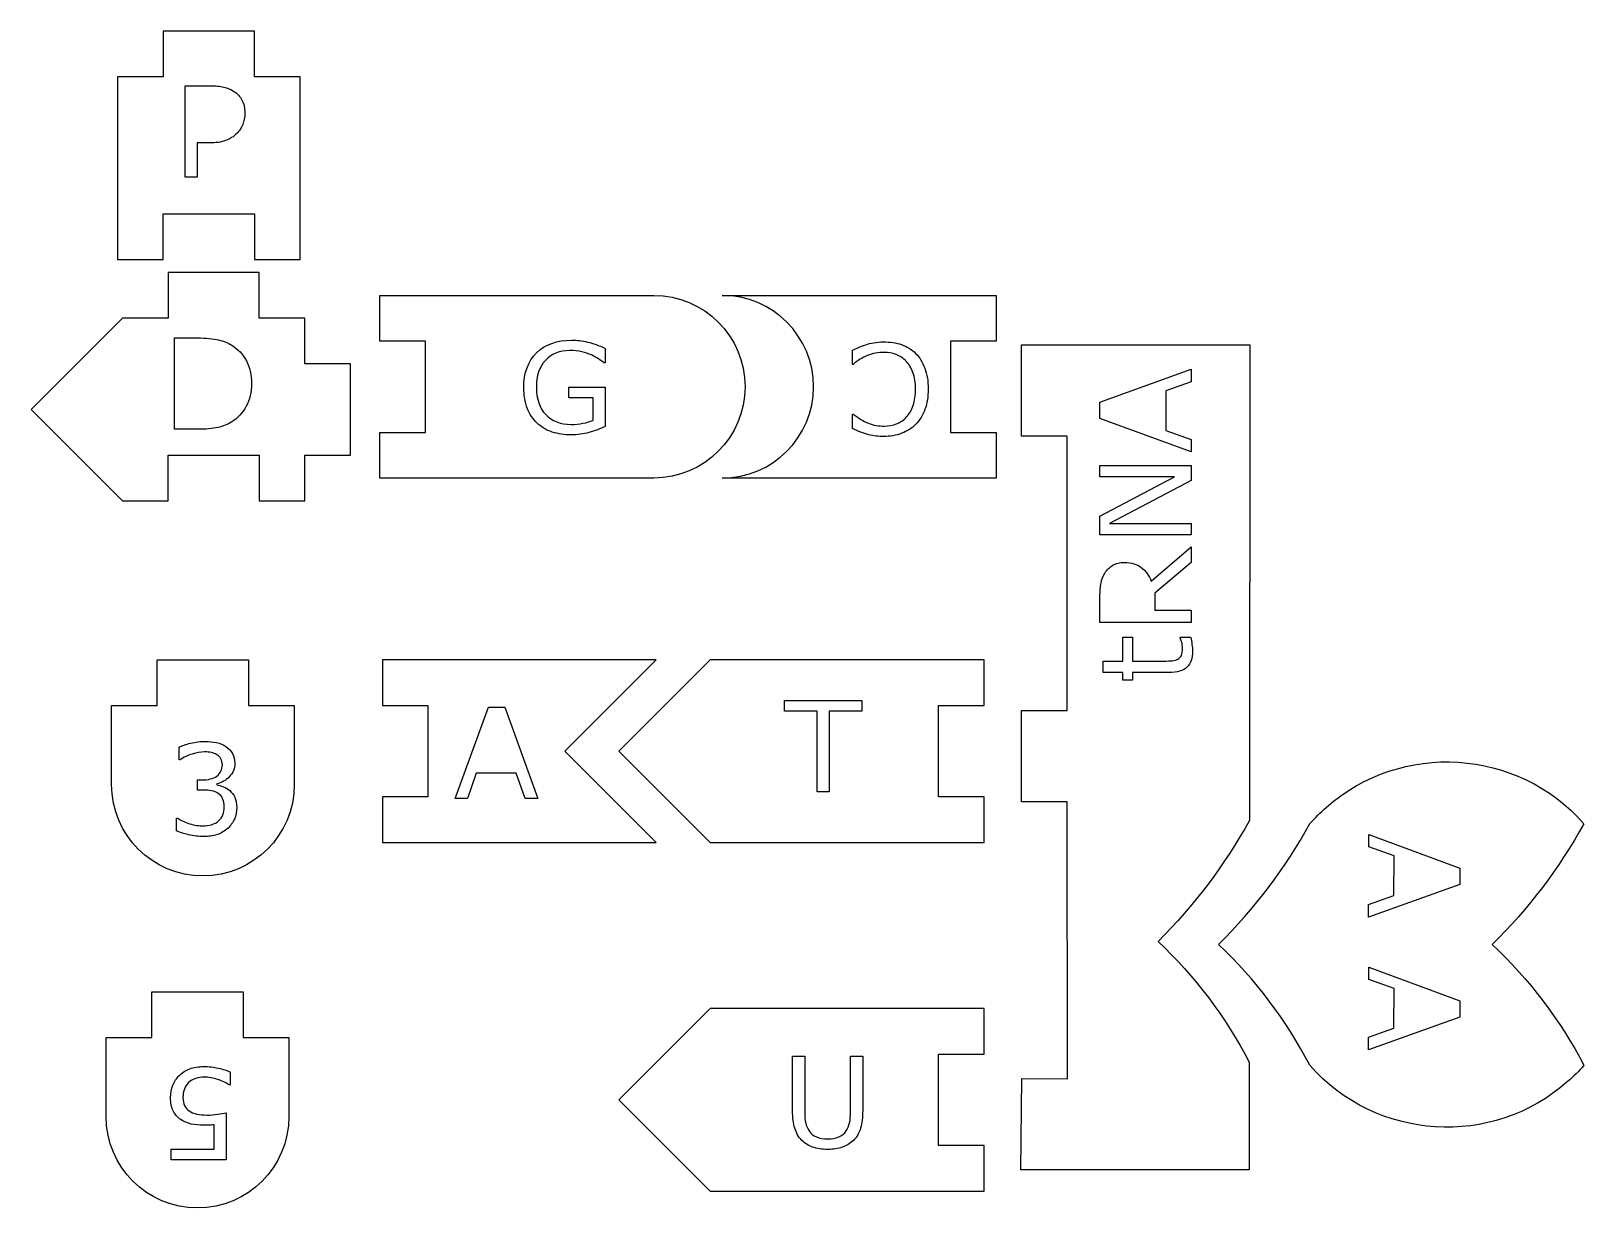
# Model space of a CAD drawing. Header units: inches. Extents: x 83 to 253, y 164 to 293.
import ezdxf

# ---------------------------------------------------------------- set-up
doc = ezdxf.new("R2010")
doc.units = ezdxf.units.IN
doc.header["$MEASUREMENT"] = 0

# ---------------------------------------------------------------- blocks, each defined once
blk = doc.blocks.new('block 2')
at = {"color": 7, "lineweight": 25}
blk.add_lwpolyline([(199.87, 252.45), (209.87, 256.09), (209.87, 254.68), (207.09, 253.7), (207.09, 249.35), (209.87, 248.37), (209.87, 247.03), (199.87, 250.67), (199.87, 252.45)], dxfattribs=at)
blk = doc.blocks.new('block 3')
at = {"color": 7, "lineweight": 25}
blk.add_lwpolyline([(208.67, 226.65), (208.67, 226.72), (209.8, 226.72)], dxfattribs=at)
blk = doc.blocks.new('block 4')
at = {"color": 7, "lineweight": 25}
blk.add_lwpolyline([(207.42, 222.86), (203.43, 222.86), (203.43, 222.01), (202.37, 222.01), (202.37, 222.86), (200.21, 222.86), (200.21, 224.12), (202.37, 224.12), (202.37, 226.72), (203.43, 226.72), (203.43, 224.12), (206.85, 224.12)], dxfattribs=at)
blk = doc.blocks.new('block 5')
at = {"color": 7, "lineweight": 25}
blk.add_lwpolyline([(205.49, 232.86), (209.87, 236.63), (209.87, 234.9), (205.89, 231.55), (205.89, 229.68), (209.87, 229.68), (209.87, 228.35), (199.87, 228.35), (199.87, 231.15)], dxfattribs=at)
blk = doc.blocks.new('block 6')
at = {"color": 7, "lineweight": 25}
blk.add_lwpolyline([(199.87, 245.54), (209.87, 245.54), (209.87, 243.9), (200.92, 239.16), (209.87, 239.16), (209.87, 237.92), (199.87, 237.92), (199.87, 239.97), (208.03, 244.3), (199.87, 244.3), (199.87, 245.54)], dxfattribs=at)
blk = doc.blocks.new('block 7')
at = {"color": 7, "lineweight": 25}
blk.add_open_spline([(191.27, 208.72), (191.27, 208.72), (196.27, 208.72), (196.27, 208.72), (196.27, 208.72), (196.33, 178.38), (196.33, 178.38), (196.33, 178.38), (191.33, 178.43), (191.33, 178.43), (191.33, 178.43), (191.21, 168.43), (191.21, 168.43), (191.21, 168.43), (216.21, 168.43), (216.21, 168.43), (216.21, 168.43), (216.22, 180.21), (216.22, 180.21), (213.65, 185.15), (210.27, 189.61), (206.23, 193.43), (210.18, 197.34), (213.55, 201.8), (216.24, 206.67), (216.24, 206.67), (216.27, 258.72), (216.27, 258.72), (216.27, 258.72), (191.27, 258.72), (191.27, 258.72), (191.27, 258.72), (191.27, 248.72), (191.27, 248.72), (191.27, 248.72), (196.27, 248.72), (196.27, 248.72), (196.27, 248.72), (196.27, 218.72), (196.27, 218.72), (196.27, 218.72), (191.27, 218.72), (191.27, 218.72), (191.27, 218.72), (191.27, 208.72), (191.27, 208.72)], degree=3, knots=[0, 0, 0, 0, 1, 1, 1, 2, 2, 2, 3, 3, 3, 4, 4, 4, 5, 5, 5, 6, 6, 6, 7, 7, 7, 8, 8, 8, 9, 9, 9, 10, 10, 10, 11, 11, 11, 12, 12, 12, 13, 13, 13, 14, 14, 14, 15, 15, 15, 15], dxfattribs=at)
blk = doc.blocks.new('block 8')
at = {"color": 7, "lineweight": 25}
blk.add_open_spline([(209.8, 226.72), (209.86, 226.48), (209.91, 226.22), (209.95, 225.94), (209.99, 225.66), (210.01, 225.42), (210.01, 225.2)], degree=3, knots=[0, 0, 0, 0, 1, 1, 1, 2, 2, 2, 2], dxfattribs=at)
blk = doc.blocks.new('block 9')
at = {"color": 7, "lineweight": 25}
blk.add_open_spline([(210.01, 225.2), (210.01, 224.43), (209.81, 223.85), (209.4, 223.45), (208.99, 223.05), (208.33, 222.86), (207.42, 222.86)], degree=3, knots=[0, 0, 0, 0, 1, 1, 1, 2, 2, 2, 2], dxfattribs=at)
blk = doc.blocks.new('block 10')
at = {"color": 7, "lineweight": 25}
blk.add_open_spline([(206.85, 224.12), (207.24, 224.12), (207.55, 224.13), (207.77, 224.15), (207.99, 224.17), (208.2, 224.23), (208.4, 224.33)], degree=3, knots=[0, 0, 0, 0, 1, 1, 1, 2, 2, 2, 2], dxfattribs=at)
blk = doc.blocks.new('block 11')
at = {"color": 7, "lineweight": 25}
blk.add_open_spline([(208.4, 224.33), (208.58, 224.43), (208.71, 224.57), (208.79, 224.74), (208.87, 224.91), (208.91, 225.17), (208.91, 225.53)], degree=3, knots=[0, 0, 0, 0, 1, 1, 1, 2, 2, 2, 2], dxfattribs=at)
blk = doc.blocks.new('block 12')
at = {"color": 7, "lineweight": 25}
blk.add_open_spline([(208.91, 225.53), (208.91, 225.73), (208.88, 225.95), (208.82, 226.17), (208.76, 226.39), (208.71, 226.55), (208.67, 226.65)], degree=3, knots=[0, 0, 0, 0, 1, 1, 1, 2, 2, 2, 2], dxfattribs=at)
blk = doc.blocks.new('block 13')
at = {"color": 7, "lineweight": 25}
blk.add_open_spline([(199.87, 231.15), (199.87, 231.75), (199.91, 232.26), (199.99, 232.66), (200.06, 233.06), (200.2, 233.42), (200.41, 233.75)], degree=3, knots=[0, 0, 0, 0, 1, 1, 1, 2, 2, 2, 2], dxfattribs=at)
blk = doc.blocks.new('block 14')
at = {"color": 7, "lineweight": 25}
blk.add_open_spline([(200.41, 233.75), (200.63, 234.11), (200.92, 234.39), (201.27, 234.6), (201.61, 234.8), (202.05, 234.91), (202.59, 234.91)], degree=3, knots=[0, 0, 0, 0, 1, 1, 1, 2, 2, 2, 2], dxfattribs=at)
blk = doc.blocks.new('block 15')
at = {"color": 7, "lineweight": 25}
blk.add_open_spline([(202.59, 234.91), (203.31, 234.91), (203.91, 234.72), (204.4, 234.36), (204.88, 234), (205.25, 233.5), (205.49, 232.86)], degree=3, knots=[0, 0, 0, 0, 1, 1, 1, 2, 2, 2, 2], dxfattribs=at)
blk = doc.blocks.new('block 16')
at = {"color": 7, "lineweight": 25}
blk.add_lwpolyline([(172.56, 174.78), (172.56, 180.86), (173.89, 180.86), (173.89, 174.88)], dxfattribs=at)
blk = doc.blocks.new('block 17')
at = {"color": 7, "lineweight": 25}
blk.add_lwpolyline([(166.21, 174.88), (166.21, 180.86), (167.54, 180.86), (167.54, 174.81)], dxfattribs=at)
blk = doc.blocks.new('block 18')
at = {"color": 7, "lineweight": 25}
blk.add_lwpolyline([(147.18, 176.07), (157.18, 166.07), (187.18, 166.07), (187.18, 171.07), (182.18, 171.07), (182.18, 181.07), (187.18, 181.07), (187.18, 186.07), (157.18, 186.07), (147.18, 176.07)], dxfattribs=at)
blk = doc.blocks.new('block 19')
at = {"color": 7, "lineweight": 25}
blk.add_open_spline([(173.89, 174.88), (173.89, 174.15), (173.81, 173.52), (173.66, 172.98), (173.5, 172.44), (173.24, 171.99), (172.87, 171.63)], degree=3, knots=[0, 0, 0, 0, 1, 1, 1, 2, 2, 2, 2], dxfattribs=at)
blk = doc.blocks.new('block 20')
at = {"color": 7, "lineweight": 25}
blk.add_open_spline([(172.87, 171.63), (172.52, 171.29), (172.12, 171.05), (171.66, 170.89), (171.2, 170.73), (170.66, 170.65), (170.05, 170.65)], degree=3, knots=[0, 0, 0, 0, 1, 1, 1, 2, 2, 2, 2], dxfattribs=at)
blk = doc.blocks.new('block 21')
at = {"color": 7, "lineweight": 25}
blk.add_open_spline([(170.05, 170.65), (169.42, 170.65), (168.88, 170.73), (168.41, 170.9), (167.95, 171.07), (167.55, 171.31), (167.23, 171.63)], degree=3, knots=[0, 0, 0, 0, 1, 1, 1, 2, 2, 2, 2], dxfattribs=at)
blk = doc.blocks.new('block 22')
at = {"color": 7, "lineweight": 25}
blk.add_open_spline([(167.23, 171.63), (166.87, 172), (166.61, 172.45), (166.45, 172.97), (166.29, 173.48), (166.21, 174.12), (166.21, 174.88)], degree=3, knots=[0, 0, 0, 0, 1, 1, 1, 2, 2, 2, 2], dxfattribs=at)
blk = doc.blocks.new('block 23')
at = {"color": 7, "lineweight": 25}
blk.add_open_spline([(167.54, 174.81), (167.54, 174.28), (167.58, 173.85), (167.65, 173.54), (167.73, 173.22), (167.85, 172.94), (168.02, 172.68)], degree=3, knots=[0, 0, 0, 0, 1, 1, 1, 2, 2, 2, 2], dxfattribs=at)
blk = doc.blocks.new('block 24')
at = {"color": 7, "lineweight": 25}
blk.add_open_spline([(168.02, 172.68), (168.22, 172.39), (168.49, 172.17), (168.83, 172.02), (169.17, 171.88), (169.57, 171.8), (170.05, 171.8)], degree=3, knots=[0, 0, 0, 0, 1, 1, 1, 2, 2, 2, 2], dxfattribs=at)
blk = doc.blocks.new('block 25')
at = {"color": 7, "lineweight": 25}
blk.add_open_spline([(170.05, 171.8), (170.53, 171.8), (170.93, 171.87), (171.27, 172.02), (171.61, 172.16), (171.88, 172.38), (172.08, 172.68)], degree=3, knots=[0, 0, 0, 0, 1, 1, 1, 2, 2, 2, 2], dxfattribs=at)
blk = doc.blocks.new('block 26')
at = {"color": 7, "lineweight": 25}
blk.add_open_spline([(172.08, 172.68), (172.25, 172.94), (172.38, 173.23), (172.45, 173.56), (172.53, 173.88), (172.56, 174.29), (172.56, 174.78)], degree=3, knots=[0, 0, 0, 0, 1, 1, 1, 2, 2, 2, 2], dxfattribs=at)
blk = doc.blocks.new('block 27')
at = {"color": 7, "lineweight": 25}
blk.add_lwpolyline([(98.75, 205.53), (98.75, 206.93), (98.85, 206.93)], dxfattribs=at)
blk = doc.blocks.new('block 28')
at = {"color": 7, "lineweight": 25}
blk.add_lwpolyline([(101.66, 209.99), (101.06, 209.99), (101.06, 211.1), (101.53, 211.1)], dxfattribs=at)
blk = doc.blocks.new('block 29')
at = {"color": 7, "lineweight": 25}
blk.add_lwpolyline([(99.1, 213.29), (99.03, 213.29), (99.03, 214.7)], dxfattribs=at)
blk = doc.blocks.new('block 30')
at = {"color": 7, "lineweight": 25}
blk.add_open_spline([(96.64, 224.24), (96.64, 224.24), (96.64, 219.24), (96.64, 219.24), (96.64, 219.24), (91.64, 219.24), (91.64, 219.24), (91.64, 219.24), (91.64, 210.59), (91.64, 210.59), (91.64, 205.07), (96.11, 200.59), (101.64, 200.59), (107.16, 200.59), (111.64, 205.07), (111.64, 210.59), (111.64, 210.59), (111.64, 219.24), (111.64, 219.24), (111.64, 219.24), (106.64, 219.24), (106.64, 219.24), (106.64, 219.24), (106.64, 224.24), (106.64, 224.24), (106.64, 224.24), (96.64, 224.24), (96.64, 224.24)], degree=3, knots=[0, 0, 0, 0, 1, 1, 1, 2, 2, 2, 3, 3, 3, 4, 4, 4, 5, 5, 5, 6, 6, 6, 7, 7, 7, 8, 8, 8, 9, 9, 9, 9], dxfattribs=at)
blk = doc.blocks.new('block 31')
at = {"color": 7, "lineweight": 25}
blk.add_open_spline([(103.16, 210.58), (103.37, 210.54), (103.61, 210.47), (103.89, 210.35), (104.17, 210.24), (104.41, 210.1), (104.6, 209.93)], degree=3, knots=[0, 0, 0, 0, 1, 1, 1, 2, 2, 2, 2], dxfattribs=at)
blk = doc.blocks.new('block 32')
at = {"color": 7, "lineweight": 25}
blk.add_open_spline([(104.6, 209.93), (104.81, 209.74), (104.99, 209.5), (105.13, 209.21), (105.27, 208.92), (105.34, 208.54), (105.34, 208.08)], degree=3, knots=[0, 0, 0, 0, 1, 1, 1, 2, 2, 2, 2], dxfattribs=at)
blk = doc.blocks.new('block 33')
at = {"color": 7, "lineweight": 25}
blk.add_open_spline([(105.34, 208.08), (105.34, 207.62), (105.25, 207.2), (105.09, 206.82), (104.92, 206.44), (104.69, 206.11), (104.39, 205.82)], degree=3, knots=[0, 0, 0, 0, 1, 1, 1, 2, 2, 2, 2], dxfattribs=at)
blk = doc.blocks.new('block 34')
at = {"color": 7, "lineweight": 25}
blk.add_open_spline([(104.39, 205.82), (104.05, 205.51), (103.66, 205.27), (103.2, 205.12), (102.75, 204.98), (102.25, 204.9), (101.71, 204.9)], degree=3, knots=[0, 0, 0, 0, 1, 1, 1, 2, 2, 2, 2], dxfattribs=at)
blk = doc.blocks.new('block 35')
at = {"color": 7, "lineweight": 25}
blk.add_open_spline([(101.71, 204.9), (101.16, 204.9), (100.61, 204.97), (100.07, 205.1), (99.53, 205.23), (99.09, 205.37), (98.75, 205.53)], degree=3, knots=[0, 0, 0, 0, 1, 1, 1, 2, 2, 2, 2], dxfattribs=at)
blk = doc.blocks.new('block 36')
at = {"color": 7, "lineweight": 25}
blk.add_open_spline([(98.85, 206.93), (99.23, 206.68), (99.68, 206.47), (100.19, 206.31), (100.71, 206.14), (101.21, 206.06), (101.69, 206.06)], degree=3, knots=[0, 0, 0, 0, 1, 1, 1, 2, 2, 2, 2], dxfattribs=at)
blk = doc.blocks.new('block 37')
at = {"color": 7, "lineweight": 25}
blk.add_open_spline([(101.69, 206.06), (101.97, 206.06), (102.27, 206.11), (102.59, 206.2), (102.91, 206.3), (103.17, 206.44), (103.36, 206.61)], degree=3, knots=[0, 0, 0, 0, 1, 1, 1, 2, 2, 2, 2], dxfattribs=at)
blk = doc.blocks.new('block 38')
at = {"color": 7, "lineweight": 25}
blk.add_open_spline([(103.36, 206.61), (103.57, 206.82), (103.72, 207.04), (103.82, 207.27), (103.92, 207.51), (103.97, 207.81), (103.97, 208.17)], degree=3, knots=[0, 0, 0, 0, 1, 1, 1, 2, 2, 2, 2], dxfattribs=at)
blk = doc.blocks.new('block 39')
at = {"color": 7, "lineweight": 25}
blk.add_open_spline([(103.97, 208.17), (103.97, 208.53), (103.92, 208.83), (103.8, 209.07), (103.69, 209.3), (103.53, 209.49), (103.33, 209.62)], degree=3, knots=[0, 0, 0, 0, 1, 1, 1, 2, 2, 2, 2], dxfattribs=at)
blk = doc.blocks.new('block 40')
at = {"color": 7, "lineweight": 25}
blk.add_open_spline([(103.33, 209.62), (103.13, 209.76), (102.88, 209.86), (102.59, 209.91), (102.31, 209.96), (102, 209.99), (101.66, 209.99)], degree=3, knots=[0, 0, 0, 0, 1, 1, 1, 2, 2, 2, 2], dxfattribs=at)
blk = doc.blocks.new('block 41')
at = {"color": 7, "lineweight": 25}
blk.add_open_spline([(101.53, 211.1), (102.21, 211.1), (102.76, 211.24), (103.16, 211.52), (103.57, 211.81), (103.77, 212.23), (103.77, 212.77)], degree=3, knots=[0, 0, 0, 0, 1, 1, 1, 2, 2, 2, 2], dxfattribs=at)
blk = doc.blocks.new('block 42')
at = {"color": 7, "lineweight": 25}
blk.add_open_spline([(103.77, 212.77), (103.77, 213.01), (103.72, 213.23), (103.61, 213.41), (103.51, 213.59), (103.37, 213.74), (103.18, 213.86)], degree=3, knots=[0, 0, 0, 0, 1, 1, 1, 2, 2, 2, 2], dxfattribs=at)
blk = doc.blocks.new('block 43')
at = {"color": 7, "lineweight": 25}
blk.add_open_spline([(103.18, 213.86), (102.99, 213.98), (102.79, 214.06), (102.57, 214.1), (102.34, 214.14), (102.1, 214.17), (101.82, 214.17)], degree=3, knots=[0, 0, 0, 0, 1, 1, 1, 2, 2, 2, 2], dxfattribs=at)
blk = doc.blocks.new('block 44')
at = {"color": 7, "lineweight": 25}
blk.add_open_spline([(101.82, 214.17), (101.39, 214.17), (100.94, 214.09), (100.46, 213.94), (99.98, 213.78), (99.53, 213.57), (99.1, 213.29)], degree=3, knots=[0, 0, 0, 0, 1, 1, 1, 2, 2, 2, 2], dxfattribs=at)
blk = doc.blocks.new('block 45')
at = {"color": 7, "lineweight": 25}
blk.add_open_spline([(99.03, 214.7), (99.35, 214.85), (99.77, 215), (100.31, 215.13), (100.84, 215.26), (101.36, 215.32), (101.85, 215.32)], degree=3, knots=[0, 0, 0, 0, 1, 1, 1, 2, 2, 2, 2], dxfattribs=at)
blk = doc.blocks.new('block 46')
at = {"color": 7, "lineweight": 25}
blk.add_open_spline([(101.85, 215.32), (102.34, 215.32), (102.77, 215.28), (103.14, 215.19), (103.52, 215.1), (103.85, 214.96), (104.15, 214.76)], degree=3, knots=[0, 0, 0, 0, 1, 1, 1, 2, 2, 2, 2], dxfattribs=at)
blk = doc.blocks.new('block 47')
at = {"color": 7, "lineweight": 25}
blk.add_open_spline([(104.15, 214.76), (104.47, 214.54), (104.72, 214.28), (104.88, 213.98), (105.05, 213.67), (105.13, 213.32), (105.13, 212.92)], degree=3, knots=[0, 0, 0, 0, 1, 1, 1, 2, 2, 2, 2], dxfattribs=at)
blk = doc.blocks.new('block 48')
at = {"color": 7, "lineweight": 25}
blk.add_open_spline([(105.13, 212.92), (105.13, 212.36), (104.94, 211.87), (104.54, 211.46), (104.15, 211.04), (103.69, 210.78), (103.16, 210.67)], degree=3, knots=[0, 0, 0, 0, 1, 1, 1, 2, 2, 2, 2], dxfattribs=at)
blk = doc.blocks.new('block 49')
at = {"color": 7, "lineweight": 25}
blk.add_lwpolyline([(103.16, 210.67), (103.16, 210.58)], dxfattribs=at)
blk = doc.blocks.new('block 50')
at = {"color": 7, "lineweight": 25}
blk.add_lwpolyline([(104.61, 179.13), (104.61, 177.72), (104.51, 177.72)], dxfattribs=at)
blk = doc.blocks.new('block 51')
at = {"color": 7, "lineweight": 25}
blk.add_lwpolyline([(104.18, 174.66), (104.18, 169.51), (98.16, 169.51), (98.16, 170.68), (102.89, 170.68), (102.89, 173.35)], dxfattribs=at)
blk = doc.blocks.new('block 52')
at = {"color": 7, "lineweight": 25}
blk.add_open_spline([(91.05, 182.89), (91.05, 182.89), (91.05, 174.24), (91.05, 174.24), (91.05, 168.72), (95.53, 164.24), (101.05, 164.24), (106.58, 164.24), (111.05, 168.72), (111.05, 174.24), (111.05, 174.24), (111.05, 182.89), (111.05, 182.89), (111.05, 182.89), (106.05, 182.89), (106.05, 182.89), (106.05, 182.89), (106.05, 187.89), (106.05, 187.89), (106.05, 187.89), (96.05, 187.89), (96.05, 187.89), (96.05, 187.89), (96.05, 182.89), (96.05, 182.89), (96.05, 182.89), (91.05, 182.89), (91.05, 182.89)], degree=3, knots=[0, 0, 0, 0, 1, 1, 1, 2, 2, 2, 3, 3, 3, 4, 4, 4, 5, 5, 5, 6, 6, 6, 7, 7, 7, 8, 8, 8, 9, 9, 9, 9], dxfattribs=at)
blk = doc.blocks.new('block 53')
at = {"color": 7, "lineweight": 25}
blk.add_open_spline([(99.22, 173.92), (98.86, 174.16), (98.59, 174.48), (98.39, 174.87), (98.19, 175.26), (98.1, 175.75), (98.1, 176.33)], degree=3, knots=[0, 0, 0, 0, 1, 1, 1, 2, 2, 2, 2], dxfattribs=at)
blk = doc.blocks.new('block 54')
at = {"color": 7, "lineweight": 25}
blk.add_open_spline([(98.1, 176.33), (98.1, 176.8), (98.18, 177.25), (98.35, 177.67), (98.52, 178.1), (98.76, 178.46), (99.05, 178.75)], degree=3, knots=[0, 0, 0, 0, 1, 1, 1, 2, 2, 2, 2], dxfattribs=at)
blk = doc.blocks.new('block 55')
at = {"color": 7, "lineweight": 25}
blk.add_open_spline([(99.05, 178.75), (99.37, 179.06), (99.76, 179.3), (100.2, 179.47), (100.65, 179.64), (101.17, 179.72), (101.75, 179.72)], degree=3, knots=[0, 0, 0, 0, 1, 1, 1, 2, 2, 2, 2], dxfattribs=at)
blk = doc.blocks.new('block 56')
at = {"color": 7, "lineweight": 25}
blk.add_open_spline([(101.75, 179.72), (102.3, 179.72), (102.82, 179.66), (103.33, 179.55), (103.84, 179.44), (104.26, 179.3), (104.61, 179.13)], degree=3, knots=[0, 0, 0, 0, 1, 1, 1, 2, 2, 2, 2], dxfattribs=at)
blk = doc.blocks.new('block 57')
at = {"color": 7, "lineweight": 25}
blk.add_open_spline([(104.51, 177.72), (104.15, 177.95), (103.72, 178.15), (103.23, 178.32), (102.73, 178.48), (102.25, 178.56), (101.78, 178.56)], degree=3, knots=[0, 0, 0, 0, 1, 1, 1, 2, 2, 2, 2], dxfattribs=at)
blk = doc.blocks.new('block 58')
at = {"color": 7, "lineweight": 25}
blk.add_open_spline([(101.78, 178.56), (101.46, 178.56), (101.15, 178.52), (100.85, 178.43), (100.55, 178.34), (100.29, 178.18), (100.06, 177.96)], degree=3, knots=[0, 0, 0, 0, 1, 1, 1, 2, 2, 2, 2], dxfattribs=at)
blk = doc.blocks.new('block 59')
at = {"color": 7, "lineweight": 25}
blk.add_open_spline([(100.06, 177.96), (99.86, 177.76), (99.71, 177.53), (99.61, 177.26), (99.51, 176.99), (99.46, 176.68), (99.46, 176.32)], degree=3, knots=[0, 0, 0, 0, 1, 1, 1, 2, 2, 2, 2], dxfattribs=at)
blk = doc.blocks.new('block 60')
at = {"color": 7, "lineweight": 25}
blk.add_open_spline([(99.46, 176.32), (99.46, 175.98), (99.52, 175.69), (99.64, 175.45), (99.76, 175.21), (99.92, 175.02), (100.13, 174.88)], degree=3, knots=[0, 0, 0, 0, 1, 1, 1, 2, 2, 2, 2], dxfattribs=at)
blk = doc.blocks.new('block 61')
at = {"color": 7, "lineweight": 25}
blk.add_open_spline([(100.13, 174.88), (100.36, 174.71), (100.65, 174.59), (100.98, 174.52), (101.31, 174.45), (101.68, 174.41), (102.1, 174.41)], degree=3, knots=[0, 0, 0, 0, 1, 1, 1, 2, 2, 2, 2], dxfattribs=at)
blk = doc.blocks.new('block 62')
at = {"color": 7, "lineweight": 25}
blk.add_open_spline([(102.1, 174.41), (102.49, 174.41), (102.87, 174.44), (103.23, 174.5), (103.6, 174.55), (103.91, 174.61), (104.18, 174.66)], degree=3, knots=[0, 0, 0, 0, 1, 1, 1, 2, 2, 2, 2], dxfattribs=at)
blk = doc.blocks.new('block 63')
at = {"color": 7, "lineweight": 25}
blk.add_open_spline([(102.89, 173.35), (102.7, 173.32), (102.5, 173.31), (102.3, 173.3), (102.09, 173.29), (101.92, 173.29), (101.77, 173.29)], degree=3, knots=[0, 0, 0, 0, 1, 1, 1, 2, 2, 2, 2], dxfattribs=at)
blk = doc.blocks.new('block 64')
at = {"color": 7, "lineweight": 25}
blk.add_open_spline([(101.77, 173.29), (101.23, 173.29), (100.76, 173.33), (100.35, 173.43), (99.94, 173.52), (99.57, 173.68), (99.22, 173.92)], degree=3, knots=[0, 0, 0, 0, 1, 1, 1, 2, 2, 2, 2], dxfattribs=at)
blk = doc.blocks.new('block 65')
at = {"color": 7, "lineweight": 25}
blk.add_lwpolyline([(141.29, 214.24), (151.29, 224.24), (121.29, 224.24), (121.29, 219.24), (126.29, 219.24), (126.29, 209.24), (121.29, 209.24), (121.29, 204.24), (151.29, 204.24), (141.29, 214.24)], dxfattribs=at)
blk = doc.blocks.new('block 66')
at = {"color": 7, "lineweight": 25}
blk.add_lwpolyline([(134.69, 219.06), (138.33, 209.06), (136.92, 209.06), (135.94, 211.84), (131.58, 211.84), (130.61, 209.06), (129.27, 209.06), (132.91, 219.06), (134.69, 219.06)], dxfattribs=at)
blk = doc.blocks.new('block 67')
at = {"color": 7, "lineweight": 25}
blk.add_open_spline([(212.86, 193.08), (216.9, 189.26), (220.28, 184.79), (222.85, 179.86), (230.15, 171.57), (242.79, 170.77), (251.08, 178.07), (251.71, 178.63), (252.31, 179.22), (252.87, 179.86), (250.28, 184.79), (246.89, 189.26), (242.83, 193.08), (246.79, 196.98), (250.17, 201.44), (252.86, 206.31), (245.55, 214.59), (232.92, 215.38), (224.63, 208.08), (224.01, 207.53), (223.42, 206.94), (222.87, 206.32), (220.18, 201.45), (216.81, 196.99), (212.86, 193.08)], degree=3, knots=[0, 0, 0, 0, 1, 1, 1, 2, 2, 2, 3, 3, 3, 4, 4, 4, 5, 5, 5, 6, 6, 6, 7, 7, 7, 8, 8, 8, 8], dxfattribs=at)
blk = doc.blocks.new('block 68')
at = {"color": 7, "lineweight": 25}
blk.add_lwpolyline([(173.8, 219.81), (173.8, 218.63), (170.23, 218.63), (170.23, 209.81), (168.9, 209.81), (168.9, 218.63), (165.32, 218.63), (165.32, 219.81), (173.8, 219.81)], dxfattribs=at)
blk = doc.blocks.new('block 69')
at = {"color": 7, "lineweight": 25}
blk.add_lwpolyline([(187.18, 219.24), (187.18, 224.24), (157.18, 224.24), (147.18, 214.24), (157.18, 204.24), (187.18, 204.24), (187.18, 209.24), (182.18, 209.24), (182.18, 219.24), (187.18, 219.24)], dxfattribs=at)
blk = doc.blocks.new('block 70')
at = {"color": 7, "lineweight": 25}
blk.add_lwpolyline([(97.3, 293.09), (97.3, 288.09), (92.3, 288.09), (92.3, 268.09), (97.3, 268.09), (97.3, 273.09), (107.3, 273.09), (107.3, 268.09), (112.3, 268.09), (112.3, 288.09), (107.3, 288.09), (107.3, 293.09), (97.3, 293.09)], dxfattribs=at)
blk = doc.blocks.new('block 71')
at = {"color": 7, "lineweight": 25}
blk.add_lwpolyline([(102.35, 280.84), (101.02, 280.84), (101.02, 277.11), (99.69, 277.11), (99.69, 287.11), (102.4, 287.11)], dxfattribs=at)
blk = doc.blocks.new('block 72')
at = {"color": 7, "lineweight": 25}
blk.add_open_spline([(105.04, 286.49), (105.42, 286.23), (105.71, 285.91), (105.92, 285.53), (106.13, 285.15), (106.23, 284.67), (106.23, 284.09)], degree=3, knots=[0, 0, 0, 0, 1, 1, 1, 2, 2, 2, 2], dxfattribs=at)
blk = doc.blocks.new('block 73')
at = {"color": 7, "lineweight": 25}
blk.add_open_spline([(106.23, 284.09), (106.23, 283.65), (106.15, 283.24), (106, 282.86), (105.84, 282.48), (105.63, 282.15), (105.35, 281.88)], degree=3, knots=[0, 0, 0, 0, 1, 1, 1, 2, 2, 2, 2], dxfattribs=at)
blk = doc.blocks.new('block 74')
at = {"color": 7, "lineweight": 25}
blk.add_open_spline([(105.35, 281.88), (105.01, 281.53), (104.6, 281.27), (104.13, 281.1), (103.66, 280.93), (103.07, 280.84), (102.35, 280.84)], degree=3, knots=[0, 0, 0, 0, 1, 1, 1, 2, 2, 2, 2], dxfattribs=at)
blk = doc.blocks.new('block 75')
at = {"color": 7, "lineweight": 25}
blk.add_open_spline([(102.4, 287.11), (103, 287.11), (103.51, 287.06), (103.92, 286.96), (104.34, 286.86), (104.71, 286.7), (105.04, 286.49)], degree=3, knots=[0, 0, 0, 0, 1, 1, 1, 2, 2, 2, 2], dxfattribs=at)
blk = doc.blocks.new('block 76')
at = {"color": 7, "lineweight": 25}
blk.add_lwpolyline([(112.82, 256.65), (112.82, 261.65), (107.82, 261.65), (107.82, 266.65), (97.82, 266.65), (97.82, 261.65), (92.82, 261.65), (82.82, 251.65), (92.82, 241.65), (97.82, 241.65), (97.82, 246.65), (107.82, 246.65), (107.82, 241.65), (112.82, 241.65), (112.82, 246.65), (117.82, 246.65), (117.82, 256.65), (112.82, 256.65)], dxfattribs=at)
blk = doc.blocks.new('block 77')
at = {"color": 7, "lineweight": 25}
blk.add_lwpolyline([(101.05, 249.49), (98.53, 249.49), (98.53, 259.49), (101.03, 259.49)], dxfattribs=at)
blk = doc.blocks.new('block 78')
at = {"color": 7, "lineweight": 25}
blk.add_open_spline([(104.81, 258.7), (105.49, 258.27), (106.02, 257.71), (106.4, 257), (106.78, 256.29), (106.97, 255.45), (106.97, 254.48)], degree=3, knots=[0, 0, 0, 0, 1, 1, 1, 2, 2, 2, 2], dxfattribs=at)
blk = doc.blocks.new('block 79')
at = {"color": 7, "lineweight": 25}
blk.add_open_spline([(106.97, 254.48), (106.97, 253.57), (106.77, 252.75), (106.38, 252.01), (105.98, 251.27), (105.46, 250.7), (104.8, 250.29)], degree=3, knots=[0, 0, 0, 0, 1, 1, 1, 2, 2, 2, 2], dxfattribs=at)
blk = doc.blocks.new('block 80')
at = {"color": 7, "lineweight": 25}
blk.add_open_spline([(104.8, 250.29), (104.34, 250.01), (103.83, 249.8), (103.27, 249.68), (102.71, 249.55), (101.97, 249.49), (101.05, 249.49)], degree=3, knots=[0, 0, 0, 0, 1, 1, 1, 2, 2, 2, 2], dxfattribs=at)
blk = doc.blocks.new('block 81')
at = {"color": 7, "lineweight": 25}
blk.add_open_spline([(101.03, 259.49), (102, 259.49), (102.78, 259.42), (103.35, 259.28), (103.92, 259.14), (104.41, 258.94), (104.81, 258.7)], degree=3, knots=[0, 0, 0, 0, 1, 1, 1, 2, 2, 2, 2], dxfattribs=at)
blk = doc.blocks.new('block 82')
at = {"color": 7, "lineweight": 25}
blk.add_lwpolyline([(172.86, 256.6), (172.76, 256.6), (172.76, 258.16)], dxfattribs=at)
blk = doc.blocks.new('block 83')
at = {"color": 7, "lineweight": 25}
blk.add_lwpolyline([(172.76, 249.58), (172.76, 251.16), (172.86, 251.16)], dxfattribs=at)
blk = doc.blocks.new('block 84')
at = {"color": 7, "lineweight": 25}
blk.add_open_spline([(158.51, 264.15), (164.03, 264.15), (168.51, 259.67), (168.51, 254.15), (168.51, 248.63), (164.03, 244.15), (158.51, 244.15), (158.51, 244.15), (188.51, 244.15), (188.51, 244.15), (188.51, 244.15), (188.51, 249.15), (188.51, 249.15), (188.51, 249.15), (183.51, 249.15), (183.51, 249.15), (183.51, 249.15), (183.51, 259.15), (183.51, 259.15), (183.51, 259.15), (188.51, 259.15), (188.51, 259.15), (188.51, 259.15), (188.51, 264.15), (188.51, 264.15), (188.51, 264.15), (158.51, 264.15), (158.51, 264.15)], degree=3, knots=[0, 0, 0, 0, 1, 1, 1, 2, 2, 2, 3, 3, 3, 4, 4, 4, 5, 5, 5, 6, 6, 6, 7, 7, 7, 8, 8, 8, 9, 9, 9, 9], dxfattribs=at)
blk = doc.blocks.new('block 85')
at = {"color": 7, "lineweight": 25}
blk.add_open_spline([(172.76, 258.16), (173.01, 258.26), (173.23, 258.36), (173.43, 258.46), (173.63, 258.55), (173.89, 258.65), (174.22, 258.75)], degree=3, knots=[0, 0, 0, 0, 1, 1, 1, 2, 2, 2, 2], dxfattribs=at)
blk = doc.blocks.new('block 86')
at = {"color": 7, "lineweight": 25}
blk.add_open_spline([(174.22, 258.75), (174.49, 258.84), (174.78, 258.91), (175.11, 258.97), (175.43, 259.03), (175.78, 259.06), (176.16, 259.06)], degree=3, knots=[0, 0, 0, 0, 1, 1, 1, 2, 2, 2, 2], dxfattribs=at)
blk = doc.blocks.new('block 87')
at = {"color": 7, "lineweight": 25}
blk.add_open_spline([(176.16, 259.06), (176.89, 259.06), (177.55, 258.96), (178.14, 258.76), (178.74, 258.55), (179.25, 258.23), (179.69, 257.8)], degree=3, knots=[0, 0, 0, 0, 1, 1, 1, 2, 2, 2, 2], dxfattribs=at)
blk = doc.blocks.new('block 88')
at = {"color": 7, "lineweight": 25}
blk.add_open_spline([(179.69, 257.8), (180.12, 257.37), (180.45, 256.83), (180.69, 256.18), (180.94, 255.52), (181.06, 254.76), (181.06, 253.89)], degree=3, knots=[0, 0, 0, 0, 1, 1, 1, 2, 2, 2, 2], dxfattribs=at)
blk = doc.blocks.new('block 89')
at = {"color": 7, "lineweight": 25}
blk.add_open_spline([(181.06, 253.89), (181.06, 253.07), (180.94, 252.33), (180.71, 251.68), (180.47, 251.03), (180.14, 250.49), (179.7, 250.04)], degree=3, knots=[0, 0, 0, 0, 1, 1, 1, 2, 2, 2, 2], dxfattribs=at)
blk = doc.blocks.new('block 90')
at = {"color": 7, "lineweight": 25}
blk.add_open_spline([(179.7, 250.04), (179.28, 249.61), (178.76, 249.27), (178.16, 249.05), (177.55, 248.82), (176.89, 248.7), (176.15, 248.7)], degree=3, knots=[0, 0, 0, 0, 1, 1, 1, 2, 2, 2, 2], dxfattribs=at)
blk = doc.blocks.new('block 91')
at = {"color": 7, "lineweight": 25}
blk.add_open_spline([(176.15, 248.7), (175.62, 248.7), (175.08, 248.77), (174.55, 248.9), (174.01, 249.03), (173.42, 249.26), (172.76, 249.58)], degree=3, knots=[0, 0, 0, 0, 1, 1, 1, 2, 2, 2, 2], dxfattribs=at)
blk = doc.blocks.new('block 92')
at = {"color": 7, "lineweight": 25}
blk.add_open_spline([(172.86, 251.16), (173.42, 250.7), (173.96, 250.36), (174.51, 250.15), (175.05, 249.94), (175.63, 249.84), (176.24, 249.84)], degree=3, knots=[0, 0, 0, 0, 1, 1, 1, 2, 2, 2, 2], dxfattribs=at)
blk = doc.blocks.new('block 93')
at = {"color": 7, "lineweight": 25}
blk.add_open_spline([(176.24, 249.84), (176.75, 249.84), (177.2, 249.92), (177.61, 250.08), (178.01, 250.25), (178.38, 250.5), (178.7, 250.84)], degree=3, knots=[0, 0, 0, 0, 1, 1, 1, 2, 2, 2, 2], dxfattribs=at)
blk = doc.blocks.new('block 94')
at = {"color": 7, "lineweight": 25}
blk.add_open_spline([(178.7, 250.84), (179.01, 251.18), (179.25, 251.6), (179.42, 252.11), (179.59, 252.63), (179.68, 253.22), (179.68, 253.89)], degree=3, knots=[0, 0, 0, 0, 1, 1, 1, 2, 2, 2, 2], dxfattribs=at)
blk = doc.blocks.new('block 95')
at = {"color": 7, "lineweight": 25}
blk.add_open_spline([(179.68, 253.89), (179.68, 254.6), (179.58, 255.2), (179.39, 255.7), (179.2, 256.21), (178.96, 256.62), (178.66, 256.94)], degree=3, knots=[0, 0, 0, 0, 1, 1, 1, 2, 2, 2, 2], dxfattribs=at)
blk = doc.blocks.new('block 96')
at = {"color": 7, "lineweight": 25}
blk.add_open_spline([(178.66, 256.94), (178.34, 257.27), (177.97, 257.52), (177.55, 257.67), (177.14, 257.83), (176.69, 257.91), (176.23, 257.91)], degree=3, knots=[0, 0, 0, 0, 1, 1, 1, 2, 2, 2, 2], dxfattribs=at)
blk = doc.blocks.new('block 97')
at = {"color": 7, "lineweight": 25}
blk.add_open_spline([(176.23, 257.91), (175.59, 257.91), (174.99, 257.8), (174.43, 257.58), (173.87, 257.36), (173.35, 257.03), (172.86, 256.6)], degree=3, knots=[0, 0, 0, 0, 1, 1, 1, 2, 2, 2, 2], dxfattribs=at)
blk = doc.blocks.new('block 98')
at = {"color": 7, "lineweight": 25}
blk.add_lwpolyline([(144.38, 250.48), (144.38, 252.93), (141.7, 252.93), (141.7, 254.1), (145.7, 254.1), (145.7, 249.8)], dxfattribs=at)
blk = doc.blocks.new('block 99')
at = {"color": 7, "lineweight": 25}
blk.add_lwpolyline([(145.69, 258.35), (145.69, 256.76), (145.57, 256.76)], dxfattribs=at)
blk = doc.blocks.new('block 100')
at = {"color": 7, "lineweight": 25}
blk.add_open_spline([(121.01, 244.15), (121.01, 244.15), (151.01, 244.15), (151.01, 244.15), (156.53, 244.15), (161.01, 248.63), (161.01, 254.15), (161.01, 259.67), (156.53, 264.15), (151.01, 264.15), (151.01, 264.15), (121.01, 264.15), (121.01, 264.15), (121.01, 264.15), (121.01, 259.15), (121.01, 259.15), (121.01, 259.15), (126.01, 259.15), (126.01, 259.15), (126.01, 259.15), (126.01, 249.15), (126.01, 249.15), (126.01, 249.15), (121.01, 249.15), (121.01, 249.15), (121.01, 249.15), (121.01, 244.15), (121.01, 244.15)], degree=3, knots=[0, 0, 0, 0, 1, 1, 1, 2, 2, 2, 3, 3, 3, 4, 4, 4, 5, 5, 5, 6, 6, 6, 7, 7, 7, 8, 8, 8, 9, 9, 9, 9], dxfattribs=at)
blk = doc.blocks.new('block 101')
at = {"color": 7, "lineweight": 25}
blk.add_open_spline([(145.7, 249.8), (145.15, 249.55), (144.56, 249.33), (143.91, 249.15), (143.26, 248.96), (142.64, 248.87), (142.03, 248.87)], degree=3, knots=[0, 0, 0, 0, 1, 1, 1, 2, 2, 2, 2], dxfattribs=at)
blk = doc.blocks.new('block 102')
at = {"color": 7, "lineweight": 25}
blk.add_open_spline([(142.03, 248.87), (141.25, 248.87), (140.54, 248.98), (139.89, 249.19), (139.24, 249.41), (138.69, 249.73), (138.23, 250.16)], degree=3, knots=[0, 0, 0, 0, 1, 1, 1, 2, 2, 2, 2], dxfattribs=at)
blk = doc.blocks.new('block 103')
at = {"color": 7, "lineweight": 25}
blk.add_open_spline([(138.23, 250.16), (137.77, 250.6), (137.41, 251.14), (137.16, 251.79), (136.91, 252.44), (136.78, 253.2), (136.78, 254.08)], degree=3, knots=[0, 0, 0, 0, 1, 1, 1, 2, 2, 2, 2], dxfattribs=at)
blk = doc.blocks.new('block 104')
at = {"color": 7, "lineweight": 25}
blk.add_open_spline([(136.78, 254.08), (136.78, 255.67), (137.25, 256.93), (138.18, 257.86), (139.12, 258.78), (140.4, 259.25), (142.03, 259.25)], degree=3, knots=[0, 0, 0, 0, 1, 1, 1, 2, 2, 2, 2], dxfattribs=at)
blk = doc.blocks.new('block 105')
at = {"color": 7, "lineweight": 25}
blk.add_open_spline([(142.03, 259.25), (142.6, 259.25), (143.18, 259.18), (143.77, 259.04), (144.36, 258.91), (145, 258.67), (145.69, 258.35)], degree=3, knots=[0, 0, 0, 0, 1, 1, 1, 2, 2, 2, 2], dxfattribs=at)
blk = doc.blocks.new('block 106')
at = {"color": 7, "lineweight": 25}
blk.add_open_spline([(145.57, 256.76), (145.43, 256.87), (145.23, 257.02), (144.97, 257.19), (144.7, 257.36), (144.44, 257.51), (144.19, 257.63)], degree=3, knots=[0, 0, 0, 0, 1, 1, 1, 2, 2, 2, 2], dxfattribs=at)
blk = doc.blocks.new('block 107')
at = {"color": 7, "lineweight": 25}
blk.add_open_spline([(144.19, 257.63), (143.88, 257.77), (143.53, 257.88), (143.13, 257.97), (142.74, 258.07), (142.3, 258.11), (141.8, 258.11)], degree=3, knots=[0, 0, 0, 0, 1, 1, 1, 2, 2, 2, 2], dxfattribs=at)
blk = doc.blocks.new('block 108')
at = {"color": 7, "lineweight": 25}
blk.add_open_spline([(141.8, 258.11), (140.68, 258.11), (139.8, 257.75), (139.14, 257.03), (138.49, 256.32), (138.16, 255.34), (138.16, 254.12)], degree=3, knots=[0, 0, 0, 0, 1, 1, 1, 2, 2, 2, 2], dxfattribs=at)
blk = doc.blocks.new('block 109')
at = {"color": 7, "lineweight": 25}
blk.add_open_spline([(138.16, 254.12), (138.16, 252.82), (138.5, 251.82), (139.18, 251.1), (139.86, 250.38), (140.79, 250.02), (141.97, 250.02)], degree=3, knots=[0, 0, 0, 0, 1, 1, 1, 2, 2, 2, 2], dxfattribs=at)
blk = doc.blocks.new('block 110')
at = {"color": 7, "lineweight": 25}
blk.add_open_spline([(141.97, 250.02), (142.4, 250.02), (142.83, 250.06), (143.26, 250.15), (143.69, 250.23), (144.06, 250.34), (144.38, 250.48)], degree=3, knots=[0, 0, 0, 0, 1, 1, 1, 2, 2, 2, 2], dxfattribs=at)
blk = doc.blocks.new('block 111')
at = {"color": 7, "lineweight": 25}
blk.add_lwpolyline([(239.28, 199.66), (229.26, 196.06), (229.27, 197.47), (232.05, 198.44), (232.07, 202.79), (229.3, 203.78), (229.31, 205.12), (239.29, 201.44), (239.28, 199.66)], dxfattribs=at)
blk = doc.blocks.new('block 112')
at = {"color": 7, "lineweight": 25}
blk.add_lwpolyline([(239.28, 185.13), (229.26, 181.54), (229.27, 182.95), (232.05, 183.91), (232.07, 188.27), (229.3, 189.25), (229.31, 190.6), (239.29, 186.91), (239.28, 185.13)], dxfattribs=at)

msp = doc.modelspace()

# ---------------------------------------------------------------- block references
for name in ['block 70', 'block 71', 'block 75', 'block 72', 'block 73', 'block 74', 'block 76', 'block 100', 'block 84', 'block 77', 'block 81', 'block 78', 'block 104', 'block 105', 'block 85', 'block 86', 'block 87', 'block 7', 'block 108', 'block 107', 'block 106', 'block 99', 'block 82', 'block 97', 'block 96', 'block 95', 'block 88', 'block 2', 'block 79', 'block 103', 'block 109', 'block 98', 'block 94', 'block 89', 'block 80', 'block 102', 'block 110', 'block 83', 'block 92', 'block 90', 'block 93', 'block 101', 'block 91', 'block 6', 'block 5', 'block 14', 'block 15', 'block 13', 'block 4', 'block 3', 'block 12', 'block 8', 'block 9', 'block 11', 'block 30', 'block 65', 'block 69', 'block 10', 'block 68', 'block 66', 'block 45', 'block 29', 'block 46', 'block 47', 'block 67', 'block 44', 'block 41', 'block 43', 'block 48', 'block 42', 'block 28', 'block 40', 'block 49', 'block 31', 'block 39', 'block 32', 'block 38', 'block 33', 'block 27', 'block 36', 'block 37', 'block 34', 'block 35', 'block 111', 'block 112', 'block 52', 'block 18', 'block 17', 'block 16', 'block 54', 'block 55', 'block 58', 'block 56', 'block 57', 'block 50', 'block 59', 'block 53', 'block 60', 'block 51', 'block 64', 'block 61', 'block 62', 'block 22', 'block 23', 'block 26', 'block 19', 'block 63', 'block 24', 'block 25', 'block 21', 'block 20']:
    msp.add_blockref(name, (0, 0))

doc.saveas('drawing.dxf')
